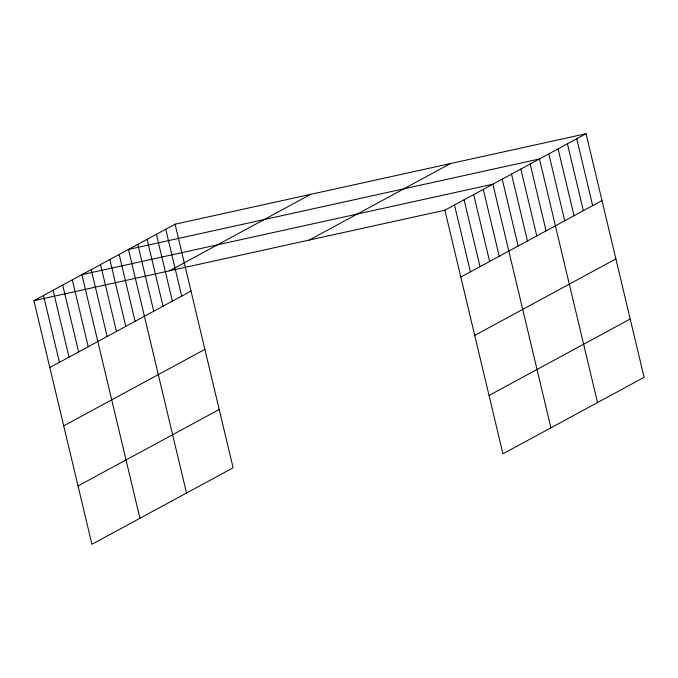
<?xml version="1.0" encoding="UTF-8"?>
<svg xmlns="http://www.w3.org/2000/svg" width="678" height="678" viewBox="0 0 678 678"><rect width="100%" height="100%" fill="white"/><g stroke="black" fill="none" stroke-linecap="round" stroke-linejoin="round"><path stroke-width="1.02" d="M175.068 224.189L233.105 467.803L91.937 544.281L33.9 300.668L175.068 224.189L586.063 133.719L644.1 377.332L502.932 453.811L444.895 210.197L586.063 133.719M169.525 270.81L310.702 194.34M49.825 367.527L191.001 291.048M309.261 240.054L450.438 163.576M63.724 425.852L204.892 349.382M460.82 277.056L601.988 200.586M78.038 485.948L219.214 409.478M474.719 335.39L615.887 258.911M489.033 395.477L630.201 319.007M33.9 300.668L444.895 210.197M576.749 138.77L592.674 205.629M567.427 143.821L583.36 210.68M558.113 148.863L574.037 215.723M548.799 153.914L564.723 220.774M597.513 402.571L539.476 158.957L128.481 249.428L186.518 493.042M530.162 164.008L546.087 230.867M520.84 169.051L536.773 235.919M511.526 174.102L527.45 240.961M502.212 179.145L518.136 246.012M550.926 427.81L492.889 184.196L81.894 274.666L139.931 518.28M483.295 189.399L499.22 256.259M473.693 194.594L489.618 261.454M464.091 199.798L480.024 266.657M454.489 204.993L470.422 271.861M165.754 229.24L181.679 296.1M156.432 234.283L172.365 301.142M147.118 239.334L163.051 306.193M137.804 244.377L153.728 311.244M119.167 254.47L135.091 321.338M109.853 259.521L125.777 326.381M100.53 264.573L116.463 331.432M91.216 269.615L107.141 336.474M72.3 279.861L88.225 346.721M62.698 285.065L78.631 351.924M53.096 290.26L69.029 357.128M43.502 295.464L59.427 362.323"/></g></svg>
